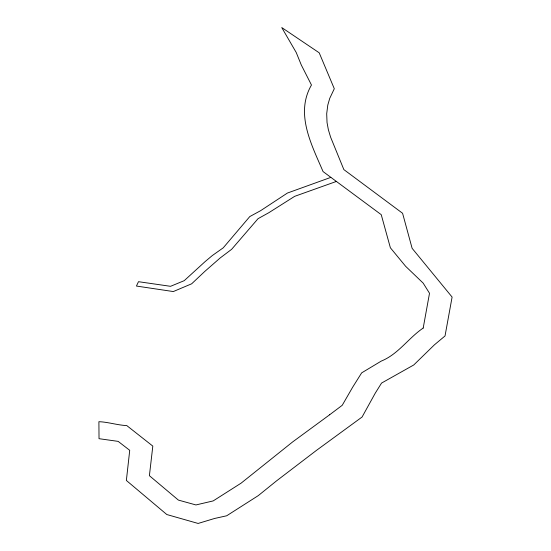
<?xml version="1.0" encoding="UTF-8"?>
<svg xmlns="http://www.w3.org/2000/svg" width="551" height="551" viewBox="0 0 551 551"><rect width="100%" height="100%" fill="white"/><g stroke="black" fill="none" stroke-linecap="round" stroke-linejoin="round"><path stroke-width="0.83" d="M423.196 328.045L429.511 293.263L423.168 283.118L405.626 266.291L390.377 247.785L381.237 214.67L323.058 171.568C311.59 144.686 294.888 113.658 311.467 85.012L301.307 65.011L296.224 52.503L281.74 27.55L319.201 52.8L334.299 88.725L329.718 98.402L327.79 105.076L326.695 113.726L327.039 122.549L328.362 129.699L330.6 137.13L343.858 169.598L402.581 213.271L412.12 248.322L452.102 297.065L445.029 335.958L434.415 344.836L413.746 364.976L381.554 383.076L375.259 393.152L362.076 417.024L316.391 450.429L276.45 480.94L258.267 495.631L226.681 515.784L214.594 518.47L198.119 523.45L166.822 514.538L126.365 480.465L129.726 450.319L118.162 441.379L99.028 438.686L98.898 421.708C107.624 421.935 117.577 425.186 126.792 425.599L152.813 446.103L149.397 475.699L178.386 500.088L195.942 504.943L213.175 500.921L241.083 483.172L292.636 441.93L329.663 414.758M423.189 328.059C408.339 338.135 398.256 354.224 381.251 361.098L361.663 372.862L352.64 387.243L342.233 405.288L329.67 414.751M330.814 177.388L287.422 193.05L260.602 210.689L249.789 216.571L223.231 247.833L212.266 255.588L205.048 261.656L184.234 280.659L170.541 286.313L138.487 281.692L136.428 286.052L173.317 291.555L191.665 283.799L204.779 271.436L220.186 257.951L231.627 249.321L258.047 218.671L268.826 212.7L294.675 196.335L336.337 181.458"/></g></svg>
